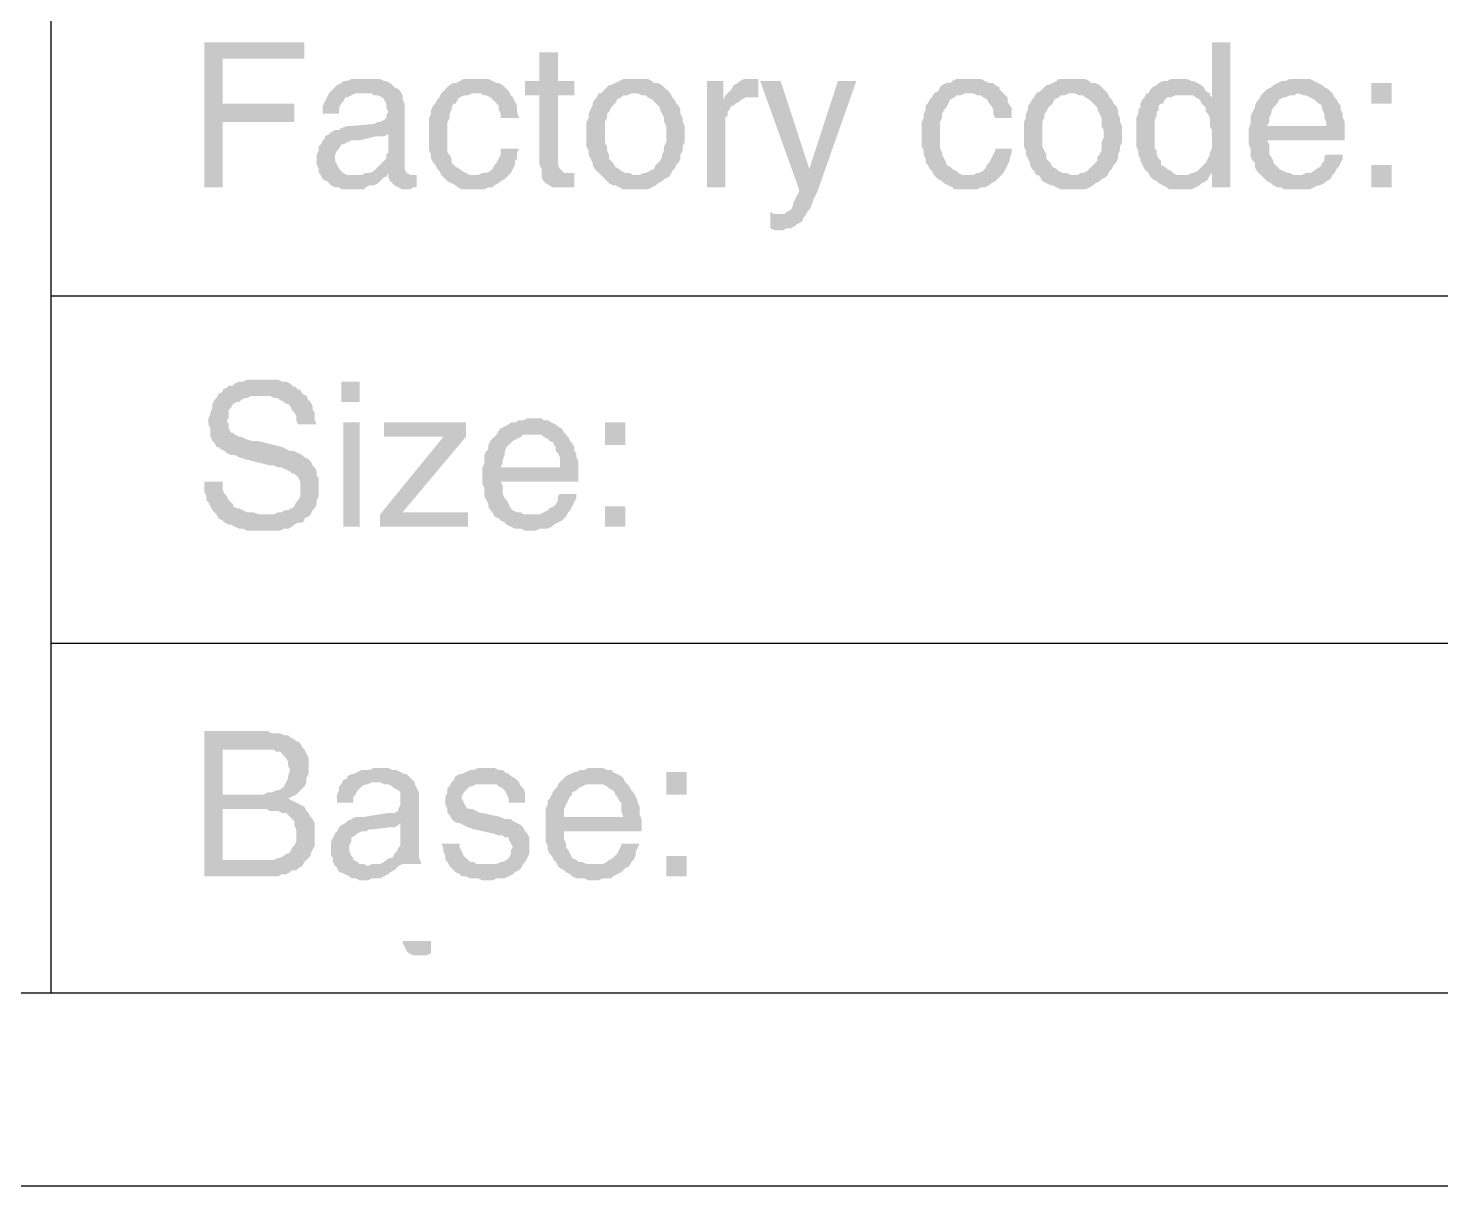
# Model space of a CAD drawing. Header units: inches. Extents: x 3613 to 8393, y -2205 to -794.
# Drawn here: x 7503.49 to 7534.68, y -1185.65 to -1160.09 of the extents above; entities that cross this region are included whole.
import ezdxf

# ---------------------------------------------------------------- set-up
doc = ezdxf.new("R2010")
doc.units = ezdxf.units.IN
doc.header["$MEASUREMENT"] = 0

msp = doc.modelspace()

# ---------------------------------------------------------------- hatches: boundary and pattern name
at = {"transparency": 33554559}
for points in [[(7509.589, -1160.4), (7507.378, -1160.4), (7507.378, -1163.604), (7507.784, -1163.604), (7507.784, -1162.16), (7509.363, -1162.16), (7509.363, -1161.754), (7507.784, -1161.754), (7507.784, -1160.761), (7509.589, -1160.761), (7509.589, -1160.581)], [(7530.034, -1160.4), (7529.628, -1160.4), (7529.628, -1161.619), (7529.267, -1161.619), (7529.357, -1161.664), (7529.402, -1161.754), (7529.447, -1161.799), (7529.492, -1161.844), (7529.492, -1161.935), (7529.538, -1161.98), (7529.583, -1162.07), (7529.583, -1162.25), (7529.628, -1162.341), (7529.628, -1162.747), (7529.583, -1162.837), (7529.583, -1162.882), (7529.538, -1162.973), (7529.492, -1163.063), (7529.447, -1163.108), (7529.447, -1163.108), (7529.357, -1163.198), (7529.312, -1163.243), (7529.222, -1163.288), (7529.628, -1163.288), (7529.628, -1163.604), (7530.034, -1163.604)], [(7515.186, -1160.626), (7514.779, -1160.626), (7514.779, -1161.258), (7514.463, -1161.258), (7514.463, -1161.573), (7514.779, -1161.573), (7514.779, -1163.108), (7514.824, -1163.198), (7514.824, -1163.379), (7514.87, -1163.469), (7514.915, -1163.514), (7514.915, -1163.514), (7515.005, -1163.559), (7515.05, -1163.604), (7515.547, -1163.604), (7515.547, -1163.288), (7515.321, -1163.288), (7515.276, -1163.243), (7515.231, -1163.198), (7515.186, -1163.108), (7515.186, -1161.573), (7515.547, -1161.573), (7515.547, -1161.258), (7515.186, -1161.258)], [(7511.71, -1161.483), (7510.898, -1161.528), (7511.079, -1161.528), (7511.124, -1161.573), (7511.214, -1161.573), (7511.304, -1161.619), (7511.349, -1161.664), (7511.394, -1161.754), (7511.394, -1161.844), (7511.44, -1161.935), (7511.44, -1161.935), (7511.394, -1162.025), (7511.394, -1162.07), (7511.349, -1162.115), (7511.259, -1162.16), (7511.214, -1162.16), (7511.124, -1162.205), (7510.627, -1162.25), (7510.537, -1162.25), (7510.402, -1162.296), (7510.356, -1162.341), (7510.266, -1162.341), (7510.176, -1162.386), (7511.44, -1162.431), (7511.44, -1162.837), (7511.44, -1162.837), (7511.394, -1162.882), (7511.394, -1162.973), (7511.349, -1163.018), (7511.259, -1163.108), (7511.214, -1163.153), (7511.169, -1163.198), (7511.124, -1163.243), (7511.033, -1163.288), (7510.943, -1163.288), (7510.853, -1163.334), (7509.95, -1163.334), (7509.995, -1163.424), (7510.086, -1163.469), (7510.131, -1163.514), (7510.176, -1163.559), (7510.266, -1163.604), (7510.356, -1163.604), (7510.402, -1163.65), (7510.898, -1163.65), (7510.943, -1163.604), (7511.033, -1163.559), (7511.124, -1163.559), (7511.214, -1163.514), (7511.259, -1163.469), (7511.349, -1163.379), (7511.394, -1163.379), (7511.44, -1163.288), (7511.846, -1163.288), (7511.801, -1163.198), (7511.801, -1161.754), (7511.756, -1161.664), (7511.756, -1161.573)], [(7510.943, -1161.212), (7510.627, -1161.212), (7510.537, -1161.258), (7510.447, -1161.258), (7510.402, -1161.303), (7510.311, -1161.348), (7510.266, -1161.393), (7510.221, -1161.438), (7510.176, -1161.483), (7510.131, -1161.528), (7510.086, -1161.619), (7510.04, -1161.709), (7509.995, -1161.799), (7509.995, -1161.98), (7510.356, -1161.98), (7510.356, -1161.844), (7510.402, -1161.754), (7510.447, -1161.709), (7510.492, -1161.619), (7510.537, -1161.619), (7510.627, -1161.573), (7510.717, -1161.528), (7510.898, -1161.528), (7511.71, -1161.483), (7511.665, -1161.438), (7511.575, -1161.393), (7511.53, -1161.348), (7511.485, -1161.303), (7511.394, -1161.258), (7511.349, -1161.258), (7511.259, -1161.212), (7511.033, -1161.212)], [(7513.38, -1161.212), (7513.109, -1161.212), (7513.019, -1161.258), (7512.929, -1161.303), (7512.884, -1161.303), (7512.794, -1161.348), (7512.748, -1161.393), (7512.658, -1161.483), (7512.613, -1161.528), (7513.471, -1161.528), (7513.561, -1161.573), (7513.606, -1161.573), (7513.696, -1161.619), (7513.741, -1161.664), (7513.832, -1161.754), (7513.877, -1161.799), (7513.877, -1161.889), (7513.922, -1161.98), (7513.922, -1162.07), (7514.328, -1162.07), (7514.283, -1161.935), (7514.283, -1161.799), (7514.238, -1161.709), (7514.193, -1161.619), (7514.148, -1161.573), (7514.102, -1161.483), (7514.057, -1161.438), (7514.012, -1161.393), (7513.967, -1161.348), (7513.877, -1161.303), (7513.832, -1161.303), (7513.741, -1161.258), (7513.651, -1161.212), (7513.471, -1161.212)], [(7516.901, -1161.212), (7516.63, -1161.212), (7516.54, -1161.258), (7516.449, -1161.303), (7516.359, -1161.348), (7516.314, -1161.348), (7516.224, -1161.438), (7516.178, -1161.483), (7516.133, -1161.528), (7516.088, -1161.528), (7516.043, -1161.619), (7515.998, -1161.664), (7515.953, -1161.754), (7515.953, -1161.799), (7515.908, -1161.889), (7515.863, -1161.98), (7515.863, -1162.07), (7515.817, -1162.16), (7515.817, -1162.431), (7515.817, -1162.702), (7515.863, -1162.792), (7515.863, -1162.882), (7515.908, -1162.973), (7515.953, -1163.063), (7515.953, -1163.108), (7515.998, -1163.198), (7516.043, -1163.243), (7516.133, -1163.334), (7516.901, -1163.334), (7516.855, -1163.334), (7516.765, -1163.288), (7516.675, -1163.288), (7516.585, -1163.243), (7516.54, -1163.198), (7516.449, -1163.153), (7516.404, -1163.063), (7516.359, -1163.018), (7516.314, -1162.973), (7516.314, -1162.882), (7516.269, -1162.792), (7516.269, -1162.702), (7516.224, -1162.611), (7516.224, -1162.16), (7516.269, -1162.07), (7516.269, -1161.98), (7516.314, -1161.935), (7516.359, -1161.844), (7516.404, -1161.799), (7516.449, -1161.754), (7516.494, -1161.664), (7516.585, -1161.619), (7516.63, -1161.573), (7516.72, -1161.573), (7516.81, -1161.528), (7517.668, -1161.528), (7517.623, -1161.483), (7517.532, -1161.393), (7517.487, -1161.348), (7517.397, -1161.303), (7517.307, -1161.303), (7517.262, -1161.258), (7517.171, -1161.212), (7516.991, -1161.212)], [(7518.841, -1161.258), (7518.48, -1161.258), (7518.48, -1163.604), (7518.886, -1163.604), (7518.886, -1162.07), (7518.932, -1162.025), (7518.932, -1161.935), (7518.977, -1161.889), (7519.022, -1161.799), (7519.067, -1161.799), (7519.112, -1161.754), (7519.202, -1161.709), (7518.841, -1161.664)], [(7519.518, -1161.212), (7519.293, -1161.212), (7519.202, -1161.258), (7519.157, -1161.303), (7519.067, -1161.348), (7519.022, -1161.438), (7518.977, -1161.483), (7518.932, -1161.528), (7518.886, -1161.573), (7519.518, -1161.619), (7519.609, -1161.619), (7519.609, -1161.212), (7519.609, -1161.212)], [(7520.105, -1161.258), (7519.654, -1161.258), (7520.511, -1163.65), (7520.737, -1163.198)], [(7521.775, -1161.258), (7521.369, -1161.258), (7520.737, -1163.198), (7520.511, -1163.65), (7520.511, -1163.695), (7520.511, -1163.695), (7520.466, -1163.785), (7520.421, -1163.875), (7520.376, -1163.965), (7520.376, -1164.011), (7520.331, -1164.101), (7520.24, -1164.146), (7520.195, -1164.191), (7520.105, -1164.191), (7520.647, -1164.236), (7520.692, -1164.146), (7520.737, -1164.101), (7520.782, -1164.011), (7520.827, -1163.875), (7520.872, -1163.785), (7520.917, -1163.695)], [(7524.257, -1161.212), (7523.986, -1161.212), (7523.896, -1161.258), (7523.851, -1161.303), (7523.761, -1161.303), (7523.67, -1161.348), (7523.625, -1161.393), (7523.58, -1161.483), (7523.49, -1161.528), (7524.347, -1161.528), (7524.438, -1161.573), (7524.528, -1161.573), (7524.573, -1161.619), (7524.663, -1161.664), (7524.708, -1161.754), (7524.754, -1161.799), (7524.799, -1161.889), (7524.799, -1161.98), (7524.844, -1162.07), (7525.205, -1162.07), (7525.205, -1161.844), (7525.16, -1161.799), (7525.115, -1161.709), (7525.115, -1161.619), (7525.069, -1161.573), (7524.979, -1161.483), (7524.934, -1161.438), (7524.934, -1161.393), (7524.844, -1161.348), (7524.799, -1161.303), (7524.708, -1161.303), (7524.618, -1161.258), (7524.528, -1161.212), (7524.347, -1161.212)], [(7526.559, -1161.212), (7526.243, -1161.212), (7526.198, -1161.258), (7526.108, -1161.303), (7526.017, -1161.348), (7525.972, -1161.348), (7525.882, -1161.438), (7525.837, -1161.483), (7525.746, -1161.528), (7525.746, -1161.528), (7525.701, -1161.619), (7525.656, -1161.664), (7525.611, -1161.754), (7525.566, -1161.799), (7525.566, -1161.889), (7525.521, -1161.98), (7525.521, -1162.07), (7525.476, -1162.16), (7525.476, -1162.431), (7525.476, -1162.702), (7525.521, -1162.792), (7525.521, -1162.882), (7525.566, -1162.973), (7525.611, -1163.063), (7525.611, -1163.108), (7525.656, -1163.198), (7525.701, -1163.243), (7525.746, -1163.334), (7526.559, -1163.334), (7526.514, -1163.334), (7526.423, -1163.288), (7526.333, -1163.288), (7526.243, -1163.243), (7526.198, -1163.198), (7526.108, -1163.153), (7526.062, -1163.063), (7526.017, -1163.018), (7525.972, -1162.973), (7525.972, -1162.882), (7525.927, -1162.792), (7525.882, -1162.702), (7525.882, -1162.16), (7525.927, -1162.07), (7525.927, -1161.98), (7525.972, -1161.935), (7526.017, -1161.844), (7526.062, -1161.799), (7526.108, -1161.754), (7526.153, -1161.664), (7526.243, -1161.619), (7526.288, -1161.573), (7526.378, -1161.573), (7526.469, -1161.528), (7527.326, -1161.528), (7527.281, -1161.483), (7527.191, -1161.393), (7527.146, -1161.348), (7527.055, -1161.303), (7526.965, -1161.303), (7526.92, -1161.258), (7526.83, -1161.212), (7526.649, -1161.212)], [(7528.906, -1161.212), (7528.725, -1161.212), (7528.635, -1161.258), (7528.545, -1161.258), (7528.454, -1161.303), (7528.409, -1161.348), (7528.319, -1161.393), (7528.274, -1161.438), (7528.229, -1161.528), (7528.184, -1161.528), (7528.996, -1161.573), (7529.222, -1161.573), (7529.267, -1161.619), (7529.628, -1161.619), (7529.583, -1161.573), (7529.583, -1161.528), (7529.492, -1161.483), (7529.447, -1161.393), (7529.402, -1161.348), (7529.312, -1161.303), (7529.222, -1161.258), (7529.177, -1161.258), (7529.086, -1161.212), (7528.996, -1161.212)], [(7531.569, -1161.212), (7531.343, -1161.212), (7531.253, -1161.258), (7531.162, -1161.258), (7531.072, -1161.303), (7530.982, -1161.348), (7530.937, -1161.393), (7530.846, -1161.438), (7530.801, -1161.483), (7530.756, -1161.528), (7531.523, -1161.528), (7531.659, -1161.573), (7531.704, -1161.573), (7531.794, -1161.619), (7531.884, -1161.664), (7531.93, -1161.709), (7531.975, -1161.754), (7532.02, -1161.754), (7532.065, -1161.844), (7532.065, -1161.889), (7532.11, -1161.98), (7532.11, -1162.07), (7532.155, -1162.16), (7532.155, -1162.25), (7530.846, -1162.25), (7530.44, -1162.296), (7530.44, -1162.657), (7530.485, -1162.747), (7530.485, -1162.927), (7530.53, -1163.018), (7530.576, -1163.063), (7530.576, -1163.153), (7530.621, -1163.243), (7530.666, -1163.288), (7530.711, -1163.334), (7531.523, -1163.334), (7531.433, -1163.334), (7531.343, -1163.288), (7531.298, -1163.288), (7531.207, -1163.243), (7531.117, -1163.198), (7531.072, -1163.153), (7531.027, -1163.108), (7530.982, -1163.063), (7530.982, -1163.018), (7530.937, -1162.927), (7530.892, -1162.882), (7530.892, -1162.657), (7530.846, -1162.566), (7532.561, -1162.566), (7532.561, -1162.16), (7532.516, -1162.07), (7532.516, -1161.98), (7532.471, -1161.889), (7532.471, -1161.799), (7532.426, -1161.754), (7532.381, -1161.664), (7532.336, -1161.619), (7532.291, -1161.528), (7532.246, -1161.483), (7532.2, -1161.438), (7532.11, -1161.393), (7532.065, -1161.348), (7531.975, -1161.303), (7531.884, -1161.258), (7531.794, -1161.212), (7531.659, -1161.212)], [(7533.599, -1161.754), (7533.599, -1161.303), (7533.148, -1161.303), (7533.148, -1161.754)], [(7512.613, -1161.528), (7512.568, -1161.619), (7512.523, -1161.664), (7512.478, -1161.754), (7512.432, -1161.799), (7512.387, -1161.889), (7512.387, -1161.98), (7512.342, -1162.07), (7512.342, -1162.792), (7512.387, -1162.882), (7512.387, -1162.973), (7512.432, -1163.063), (7512.478, -1163.108), (7512.523, -1163.198), (7512.568, -1163.243), (7512.613, -1163.334), (7513.335, -1163.334), (7513.245, -1163.334), (7513.155, -1163.288), (7513.064, -1163.243), (7513.019, -1163.198), (7512.929, -1163.153), (7512.884, -1163.108), (7512.839, -1163.063), (7512.839, -1162.973), (7512.794, -1162.882), (7512.748, -1162.837), (7512.748, -1162.16), (7512.794, -1162.07), (7512.794, -1161.98), (7512.839, -1161.889), (7512.839, -1161.844), (7512.884, -1161.754), (7512.929, -1161.754), (7512.974, -1161.664), (7513.019, -1161.619), (7513.109, -1161.573), (7513.2, -1161.573), (7513.29, -1161.528), (7513.38, -1161.528)], [(7517.668, -1161.528), (7516.901, -1161.528), (7516.946, -1161.528), (7517.036, -1161.573), (7517.126, -1161.573), (7517.171, -1161.619), (7517.262, -1161.664), (7517.307, -1161.709), (7517.397, -1161.799), (7517.442, -1161.844), (7517.442, -1161.889), (7517.487, -1161.98), (7517.532, -1162.07), (7517.532, -1162.16), (7517.578, -1162.25), (7517.578, -1162.611), (7517.532, -1162.702), (7517.532, -1162.792), (7517.487, -1162.882), (7517.487, -1162.927), (7517.442, -1163.018), (7517.397, -1163.063), (7517.352, -1163.108), (7517.307, -1163.198), (7517.216, -1163.243), (7517.126, -1163.288), (7517.081, -1163.288), (7516.991, -1163.334), (7516.133, -1163.334), (7516.178, -1163.379), (7516.269, -1163.469), (7516.314, -1163.514), (7516.404, -1163.559), (7516.449, -1163.559), (7516.54, -1163.604), (7516.63, -1163.65), (7517.171, -1163.65), (7517.262, -1163.604), (7517.352, -1163.559), (7517.397, -1163.514), (7517.487, -1163.469), (7517.532, -1163.424), (7517.623, -1163.379), (7517.668, -1163.334), (7517.668, -1163.334), (7517.713, -1163.243), (7517.758, -1163.198), (7517.803, -1163.108), (7517.848, -1163.063), (7517.893, -1162.973), (7517.893, -1162.882), (7517.939, -1162.792), (7517.939, -1162.702), (7517.984, -1162.611), (7517.984, -1162.431), (7517.984, -1162.25), (7517.939, -1162.16), (7517.939, -1162.07), (7517.893, -1161.98), (7517.893, -1161.889), (7517.848, -1161.799), (7517.803, -1161.754), (7517.758, -1161.664), (7517.713, -1161.619)], [(7518.886, -1161.573), (7518.841, -1161.664), (7519.202, -1161.709), (7519.247, -1161.664), (7519.338, -1161.619), (7519.518, -1161.619)], [(7523.49, -1161.528), (7523.445, -1161.619), (7523.4, -1161.664), (7523.354, -1161.754), (7523.309, -1161.799), (7523.309, -1161.889), (7523.264, -1161.98), (7523.264, -1162.07), (7523.219, -1162.16), (7523.219, -1162.702), (7523.264, -1162.792), (7523.264, -1162.882), (7523.309, -1162.973), (7523.309, -1163.063), (7523.354, -1163.108), (7523.4, -1163.198), (7523.445, -1163.243), (7523.49, -1163.334), (7524.257, -1163.334), (7524.122, -1163.334), (7524.031, -1163.288), (7523.986, -1163.243), (7523.896, -1163.198), (7523.851, -1163.153), (7523.761, -1163.108), (7523.761, -1163.063), (7523.716, -1162.973), (7523.67, -1162.882), (7523.67, -1162.837), (7523.625, -1162.747), (7523.625, -1162.16), (7523.67, -1162.07), (7523.67, -1161.98), (7523.716, -1161.889), (7523.761, -1161.844), (7523.806, -1161.754), (7523.806, -1161.754), (7523.851, -1161.664), (7523.941, -1161.619), (7523.986, -1161.573), (7524.077, -1161.573), (7524.167, -1161.528), (7524.257, -1161.528)], [(7527.326, -1161.528), (7526.559, -1161.528), (7526.604, -1161.528), (7526.694, -1161.573), (7526.785, -1161.573), (7526.83, -1161.619), (7526.92, -1161.664), (7526.965, -1161.709), (7527.055, -1161.799), (7527.1, -1161.844), (7527.1, -1161.889), (7527.146, -1161.98), (7527.191, -1162.07), (7527.191, -1162.25), (7527.236, -1162.341), (7527.236, -1162.521), (7527.191, -1162.611), (7527.191, -1162.792), (7527.146, -1162.882), (7527.1, -1162.927), (7527.1, -1163.018), (7527.055, -1163.063), (7527.01, -1163.108), (7526.92, -1163.198), (7526.875, -1163.243), (7526.785, -1163.288), (7526.739, -1163.288), (7526.649, -1163.334), (7525.792, -1163.334), (7525.837, -1163.379), (7525.882, -1163.469), (7525.972, -1163.514), (7526.062, -1163.559), (7526.108, -1163.559), (7526.198, -1163.604), (7526.288, -1163.65), (7526.83, -1163.65), (7526.92, -1163.604), (7527.01, -1163.559), (7527.055, -1163.514), (7527.146, -1163.469), (7527.191, -1163.424), (7527.281, -1163.379), (7527.326, -1163.334), (7527.326, -1163.334), (7527.371, -1163.243), (7527.416, -1163.198), (7527.461, -1163.108), (7527.507, -1163.063), (7527.552, -1162.973), (7527.552, -1162.882), (7527.597, -1162.792), (7527.597, -1162.702), (7527.642, -1162.611), (7527.642, -1162.431), (7527.642, -1162.25), (7527.597, -1162.16), (7527.597, -1162.07), (7527.552, -1161.98), (7527.552, -1161.889), (7527.507, -1161.799), (7527.461, -1161.754), (7527.416, -1161.664), (7527.371, -1161.619)], [(7528.184, -1161.528), (7528.138, -1161.619), (7528.093, -1161.664), (7528.048, -1161.754), (7528.048, -1161.844), (7528.003, -1161.889), (7528.003, -1161.98), (7527.958, -1162.07), (7527.958, -1162.702), (7528.003, -1162.792), (7528.003, -1162.882), (7528.048, -1162.973), (7528.048, -1163.018), (7528.093, -1163.108), (7528.138, -1163.198), (7528.184, -1163.243), (7528.229, -1163.288), (7528.274, -1163.379), (7528.319, -1163.424), (7528.409, -1163.469), (7528.454, -1163.514), (7528.545, -1163.559), (7528.635, -1163.604), (7528.68, -1163.65), (7529.177, -1163.65), (7529.267, -1163.604), (7529.357, -1163.559), (7529.402, -1163.514), (7529.492, -1163.469), (7529.538, -1163.424), (7529.583, -1163.334), (7528.861, -1163.334), (7528.77, -1163.288), (7528.725, -1163.243), (7528.635, -1163.198), (7528.59, -1163.153), (7528.5, -1163.108), (7528.5, -1163.018), (7528.454, -1162.973), (7528.409, -1162.882), (7528.409, -1162.792), (7528.364, -1162.747), (7528.364, -1162.115), (7528.409, -1162.025), (7528.409, -1161.935), (7528.454, -1161.889), (7528.454, -1161.799), (7528.5, -1161.754), (7528.545, -1161.754), (7528.59, -1161.664), (7528.635, -1161.619), (7528.725, -1161.619), (7528.815, -1161.573), (7528.996, -1161.573)], [(7530.756, -1161.528), (7530.711, -1161.573), (7530.666, -1161.664), (7530.621, -1161.709), (7530.576, -1161.799), (7530.576, -1161.844), (7530.53, -1161.935), (7530.485, -1162.025), (7530.485, -1162.205), (7530.44, -1162.296), (7530.846, -1162.25), (7530.892, -1162.16), (7530.892, -1162.07), (7530.937, -1161.98), (7530.937, -1161.935), (7530.982, -1161.844), (7531.027, -1161.799), (7531.072, -1161.754), (7531.117, -1161.664), (7531.207, -1161.619), (7531.253, -1161.619), (7531.343, -1161.573), (7531.433, -1161.573), (7531.523, -1161.528)], [(7510.176, -1162.386), (7510.131, -1162.431), (7510.04, -1162.476), (7510.04, -1162.521), (7509.995, -1162.566), (7509.95, -1162.657), (7509.905, -1162.702), (7509.905, -1162.792), (7509.86, -1162.882), (7509.86, -1163.108), (7509.905, -1163.198), (7509.905, -1163.288), (7509.95, -1163.334), (7510.672, -1163.334), (7510.537, -1163.334), (7510.447, -1163.288), (7510.402, -1163.243), (7510.356, -1163.198), (7510.311, -1163.108), (7510.266, -1163.018), (7510.266, -1162.882), (7510.311, -1162.792), (7510.356, -1162.747), (7510.402, -1162.657), (7510.447, -1162.657), (7510.537, -1162.611), (7510.627, -1162.566), (7510.808, -1162.566), (7511.169, -1162.476), (7511.349, -1162.476), (7511.44, -1162.431)], [(7514.328, -1162.747), (7513.922, -1162.747), (7513.922, -1162.882), (7513.877, -1162.973), (7513.832, -1163.063), (7513.786, -1163.108), (7513.741, -1163.198), (7513.696, -1163.243), (7513.606, -1163.288), (7513.516, -1163.288), (7513.425, -1163.334), (7512.613, -1163.334), (7512.658, -1163.379), (7512.703, -1163.424), (7512.748, -1163.469), (7512.839, -1163.514), (7512.929, -1163.559), (7512.974, -1163.604), (7513.064, -1163.65), (7513.561, -1163.65), (7513.651, -1163.604), (7513.741, -1163.604), (7513.786, -1163.559), (7513.877, -1163.514), (7513.922, -1163.469), (7514.012, -1163.424), (7514.057, -1163.379), (7514.102, -1163.334), (7514.148, -1163.288), (7514.193, -1163.198), (7514.238, -1163.108), (7514.238, -1163.018), (7514.283, -1162.973), (7514.283, -1162.837)], [(7525.205, -1162.747), (7524.844, -1162.747), (7524.844, -1162.792), (7524.799, -1162.882), (7524.754, -1162.973), (7524.708, -1163.063), (7524.663, -1163.108), (7524.618, -1163.198), (7524.573, -1163.243), (7524.483, -1163.288), (7524.438, -1163.288), (7524.347, -1163.334), (7523.49, -1163.334), (7523.535, -1163.379), (7523.58, -1163.424), (7523.67, -1163.469), (7523.716, -1163.514), (7523.806, -1163.559), (7523.896, -1163.604), (7523.941, -1163.65), (7524.438, -1163.65), (7524.528, -1163.604), (7524.618, -1163.604), (7524.708, -1163.559), (7524.754, -1163.514), (7524.844, -1163.469), (7524.889, -1163.424), (7524.934, -1163.379), (7524.979, -1163.334), (7525.024, -1163.288), (7525.069, -1163.198), (7525.115, -1163.108), (7525.16, -1163.018), (7525.16, -1162.973), (7525.205, -1162.837)], [(7532.516, -1162.882), (7532.155, -1162.882), (7532.11, -1162.927), (7532.11, -1163.018), (7532.065, -1163.063), (7532.02, -1163.153), (7531.93, -1163.198), (7531.884, -1163.243), (7531.794, -1163.288), (7531.704, -1163.288), (7531.614, -1163.334), (7530.711, -1163.334), (7530.801, -1163.424), (7530.846, -1163.469), (7530.937, -1163.514), (7530.982, -1163.559), (7531.072, -1163.604), (7531.162, -1163.604), (7531.207, -1163.65), (7531.794, -1163.65), (7531.884, -1163.604), (7531.975, -1163.559), (7532.02, -1163.559), (7532.11, -1163.514), (7532.155, -1163.469), (7532.246, -1163.424), (7532.291, -1163.334), (7532.336, -1163.288), (7532.381, -1163.198), (7532.426, -1163.153), (7532.471, -1163.063), (7532.516, -1162.973)], [(7511.846, -1163.288), (7511.44, -1163.288), (7511.44, -1163.379), (7511.936, -1163.334), (7511.936, -1163.334)], [(7512.071, -1163.334), (7511.936, -1163.334), (7511.44, -1163.379), (7511.485, -1163.469), (7511.53, -1163.514), (7511.53, -1163.514), (7511.575, -1163.559), (7511.665, -1163.604), (7511.756, -1163.65), (7511.936, -1163.65), (7511.981, -1163.604), (7512.071, -1163.604)], [(7529.222, -1163.288), (7529.177, -1163.288), (7529.086, -1163.334), (7528.996, -1163.334), (7529.583, -1163.334), (7529.628, -1163.288)], [(7533.599, -1163.604), (7533.599, -1163.108), (7533.148, -1163.108), (7533.148, -1163.604)], [(7519.879, -1164.146), (7519.879, -1164.507), (7519.879, -1164.507), (7519.97, -1164.552), (7520.15, -1164.552), (7520.24, -1164.507), (7520.331, -1164.507), (7520.421, -1164.462), (7520.466, -1164.417), (7520.556, -1164.372), (7520.601, -1164.327), (7520.601, -1164.281), (7520.647, -1164.236), (7520.105, -1164.191), (7519.97, -1164.191)], [(7508.641, -1167.847), (7508.325, -1167.847), (7508.235, -1167.892), (7508.145, -1167.892), (7508.055, -1167.937), (7508.01, -1167.982), (7507.919, -1167.982), (7507.874, -1168.027), (7507.784, -1168.072), (7507.784, -1168.118), (7507.694, -1168.163), (7508.641, -1168.208), (7508.822, -1168.208), (7508.912, -1168.253), (7509.002, -1168.253), (7509.048, -1168.298), (7509.138, -1168.343), (7509.183, -1168.388), (7509.228, -1168.388), (7509.273, -1168.434), (7509.318, -1168.524), (7509.363, -1168.569), (7509.409, -1168.659), (7509.409, -1168.749), (7509.454, -1168.84), (7509.86, -1168.84), (7509.815, -1168.749), (7509.815, -1168.569), (7509.77, -1168.524), (7509.77, -1168.434), (7509.725, -1168.343), (7509.679, -1168.298), (7509.634, -1168.208), (7509.544, -1168.163), (7509.499, -1168.072), (7509.454, -1168.072), (7509.409, -1168.027), (7509.318, -1167.982), (7509.273, -1167.937), (7509.183, -1167.892), (7509.093, -1167.892), (7509.002, -1167.847), (7508.732, -1167.847)], [(7510.808, -1168.343), (7510.808, -1167.892), (7510.402, -1167.892), (7510.402, -1168.343)], [(7507.694, -1168.163), (7507.648, -1168.253), (7507.603, -1168.298), (7507.558, -1168.388), (7507.558, -1168.479), (7507.513, -1168.569), (7507.513, -1168.614), (7507.468, -1168.704), (7507.468, -1168.84), (7507.468, -1168.84), (7507.513, -1168.93), (7507.513, -1169.111), (7507.558, -1169.201), (7507.603, -1169.246), (7507.648, -1169.336), (7507.694, -1169.336), (7507.739, -1169.381), (7507.829, -1169.426), (7507.874, -1169.472), (7507.964, -1169.517), (7508.055, -1169.517), (7508.145, -1169.562), (7508.28, -1169.607), (7508.822, -1169.742), (7508.912, -1169.742), (7509.002, -1169.787), (7509.093, -1169.787), (7509.183, -1169.833), (7509.273, -1169.878), (7509.318, -1169.923), (7509.363, -1169.923), (7509.409, -1169.968), (7509.454, -1170.013), (7509.499, -1170.103), (7509.499, -1170.419), (7509.454, -1170.51), (7509.409, -1170.555), (7509.363, -1170.645), (7509.318, -1170.69), (7509.273, -1170.69), (7509.228, -1170.735), (7509.138, -1170.735), (7509.093, -1170.78), (7509.002, -1170.78), (7508.912, -1170.826), (7507.648, -1170.826), (7507.694, -1170.916), (7507.784, -1170.961), (7507.829, -1171.006), (7507.919, -1171.051), (7507.964, -1171.051), (7508.055, -1171.096), (7508.145, -1171.141), (7508.235, -1171.141), (7508.325, -1171.187), (7509.048, -1171.187), (7509.138, -1171.141), (7509.228, -1171.141), (7509.318, -1171.096), (7509.363, -1171.051), (7509.454, -1171.006), (7509.544, -1171.006), (7509.589, -1170.961), (7509.589, -1170.916), (7509.679, -1170.871), (7509.725, -1170.826), (7509.77, -1170.735), (7509.815, -1170.69), (7509.86, -1170.6), (7509.86, -1170.51), (7509.905, -1170.419), (7509.905, -1170.239), (7509.905, -1170.013), (7509.86, -1169.968), (7509.86, -1169.878), (7509.815, -1169.787), (7509.77, -1169.742), (7509.725, -1169.652), (7509.725, -1169.652), (7509.679, -1169.607), (7509.589, -1169.562), (7509.544, -1169.517), (7509.454, -1169.472), (7509.363, -1169.426), (7509.273, -1169.426), (7509.183, -1169.381), (7509.093, -1169.336), (7508.551, -1169.201), (7508.416, -1169.201), (7508.28, -1169.156), (7508.19, -1169.111), (7508.145, -1169.111), (7508.055, -1169.065), (7508.01, -1169.02), (7507.964, -1169.02), (7507.919, -1168.93), (7507.919, -1168.84), (7507.874, -1168.749), (7507.919, -1168.704), (7507.919, -1168.524), (7507.964, -1168.479), (7508.01, -1168.388), (7508.1, -1168.343), (7508.145, -1168.343), (7508.19, -1168.298), (7508.28, -1168.253), (7508.325, -1168.253), (7508.416, -1168.208), (7508.641, -1168.208)], [(7510.808, -1171.096), (7510.808, -1168.795), (7510.447, -1168.795), (7510.447, -1171.096)], [(7513.155, -1168.795), (7511.349, -1168.795), (7511.349, -1169.111), (7512.658, -1169.111), (7511.259, -1170.826), (7511.259, -1171.096), (7513.2, -1171.096), (7513.2, -1170.78), (7511.756, -1170.78), (7513.155, -1169.111), (7513.155, -1168.93)], [(7514.644, -1168.704), (7514.509, -1168.704), (7514.418, -1168.749), (7514.328, -1168.749), (7514.238, -1168.795), (7514.148, -1168.795), (7514.102, -1168.84), (7514.012, -1168.885), (7513.922, -1168.93), (7513.877, -1168.975), (7513.832, -1169.065), (7514.824, -1169.065), (7514.87, -1169.111), (7514.96, -1169.156), (7515.005, -1169.201), (7515.095, -1169.246), (7515.095, -1169.291), (7515.14, -1169.336), (7515.14, -1169.426), (7515.186, -1169.472), (7515.231, -1169.562), (7515.231, -1169.787), (7513.516, -1169.787), (7513.516, -1170.149), (7513.561, -1170.239), (7513.561, -1170.419), (7513.606, -1170.51), (7513.651, -1170.6), (7513.651, -1170.645), (7513.696, -1170.735), (7513.741, -1170.78), (7513.786, -1170.871), (7514.599, -1170.826), (7514.418, -1170.826), (7514.373, -1170.78), (7514.283, -1170.78), (7514.193, -1170.735), (7514.148, -1170.69), (7514.102, -1170.6), (7514.102, -1170.6), (7514.057, -1170.51), (7514.012, -1170.464), (7513.967, -1170.374), (7513.967, -1170.194), (7513.922, -1170.103), (7515.637, -1170.103), (7515.637, -1169.652), (7515.592, -1169.562), (7515.592, -1169.472), (7515.547, -1169.426), (7515.547, -1169.336), (7515.501, -1169.246), (7515.456, -1169.201), (7515.411, -1169.111), (7515.366, -1169.065), (7515.321, -1169.02), (7515.276, -1168.93), (7515.186, -1168.885), (7515.14, -1168.84), (7515.05, -1168.795), (7514.96, -1168.749), (7514.87, -1168.749), (7514.824, -1168.704), (7514.734, -1168.704)], [(7516.675, -1169.291), (7516.675, -1168.795), (7516.224, -1168.795), (7516.224, -1169.291)], [(7513.832, -1169.065), (7513.786, -1169.111), (7513.741, -1169.156), (7513.696, -1169.201), (7513.651, -1169.291), (7513.651, -1169.381), (7513.606, -1169.426), (7513.561, -1169.517), (7513.561, -1169.697), (7513.516, -1169.787), (7513.922, -1169.787), (7513.967, -1169.697), (7513.967, -1169.607), (7514.012, -1169.517), (7514.012, -1169.426), (7514.057, -1169.336), (7514.102, -1169.291), (7514.148, -1169.246), (7514.193, -1169.201), (7514.283, -1169.156), (7514.373, -1169.111), (7514.418, -1169.065), (7514.599, -1169.065)], [(7507.784, -1170.103), (7507.378, -1170.103), (7507.378, -1170.329), (7507.423, -1170.419), (7507.423, -1170.51), (7507.468, -1170.555), (7507.513, -1170.645), (7507.558, -1170.735), (7507.603, -1170.78), (7507.648, -1170.826), (7508.687, -1170.826), (7508.596, -1170.826), (7508.461, -1170.78), (7508.325, -1170.78), (7508.235, -1170.735), (7508.145, -1170.69), (7508.1, -1170.69), (7508.01, -1170.645), (7508.01, -1170.6), (7507.964, -1170.555), (7507.919, -1170.51), (7507.874, -1170.419), (7507.829, -1170.374), (7507.784, -1170.284), (7507.784, -1170.194)], [(7515.592, -1170.374), (7515.231, -1170.374), (7515.186, -1170.419), (7515.186, -1170.51), (7515.14, -1170.6), (7515.095, -1170.645), (7515.005, -1170.69), (7514.96, -1170.735), (7514.87, -1170.78), (7514.779, -1170.826), (7514.599, -1170.826), (7513.786, -1170.871), (7513.786, -1170.871), (7513.877, -1170.916), (7513.922, -1170.961), (7514.012, -1171.006), (7514.057, -1171.051), (7514.148, -1171.096), (7514.238, -1171.141), (7514.373, -1171.141), (7514.463, -1171.187), (7514.689, -1171.187), (7514.779, -1171.141), (7514.96, -1171.141), (7515.05, -1171.096), (7515.095, -1171.051), (7515.186, -1171.006), (7515.276, -1170.961), (7515.321, -1170.916), (7515.366, -1170.871), (7515.411, -1170.78), (7515.456, -1170.735), (7515.501, -1170.645), (7515.547, -1170.555), (7515.592, -1170.464)], [(7516.675, -1171.096), (7516.675, -1170.645), (7516.224, -1170.645), (7516.224, -1171.096)], [(7508.777, -1175.61), (7507.378, -1175.61), (7507.378, -1178.814), (7509.002, -1178.814), (7509.093, -1178.769), (7509.183, -1178.769), (7509.273, -1178.724), (7509.318, -1178.679), (7509.409, -1178.679), (7509.454, -1178.633), (7509.544, -1178.588), (7509.544, -1178.588), (7509.589, -1178.498), (7507.784, -1178.453), (7507.784, -1177.325), (7508.641, -1177.325), (7509.589, -1177.279), (7509.499, -1177.234), (7509.499, -1177.234), (7509.409, -1177.189), (7509.318, -1177.144), (7509.228, -1177.099), (7509.318, -1177.054), (7509.409, -1177.009), (7507.784, -1177.009), (7507.784, -1176.016), (7508.641, -1176.016), (7509.544, -1175.971), (7509.499, -1175.88), (7509.454, -1175.835), (7509.409, -1175.835), (7509.363, -1175.79), (7509.273, -1175.745), (7509.228, -1175.7), (7509.138, -1175.7), (7509.048, -1175.655), (7508.867, -1175.655)], [(7509.544, -1175.971), (7508.641, -1176.016), (7508.912, -1176.016), (7508.957, -1176.061), (7509.048, -1176.061), (7509.093, -1176.106), (7509.138, -1176.151), (7509.183, -1176.196), (7509.228, -1176.287), (7509.228, -1176.377), (7509.273, -1176.467), (7509.273, -1176.467), (7509.228, -1176.602), (7509.228, -1176.648), (7509.183, -1176.738), (7509.138, -1176.828), (7509.093, -1176.873), (7509.093, -1176.873), (7509.002, -1176.918), (7508.957, -1176.918), (7508.867, -1176.964), (7508.777, -1176.964), (7508.687, -1177.009), (7507.784, -1177.009), (7509.409, -1177.009), (7509.499, -1176.918), (7509.544, -1176.873), (7509.589, -1176.828), (7509.634, -1176.738), (7509.634, -1176.648), (7509.679, -1176.557), (7509.679, -1176.377), (7509.679, -1176.196), (7509.634, -1176.106), (7509.589, -1176.016)], [(7511.259, -1176.422), (7511.124, -1176.422), (7511.033, -1176.467), (7510.853, -1176.467), (7510.763, -1176.512), (7510.672, -1176.557), (7510.627, -1176.557), (7510.537, -1176.602), (7510.537, -1176.648), (7510.447, -1176.693), (7510.402, -1176.783), (7510.356, -1176.828), (7510.356, -1176.918), (7510.311, -1177.009), (7510.311, -1177.189), (7510.672, -1177.189), (7510.672, -1177.054), (7510.717, -1177.009), (7510.763, -1176.918), (7510.808, -1176.873), (7510.853, -1176.828), (7510.943, -1176.783), (7510.988, -1176.783), (7511.079, -1176.738), (7512.026, -1176.738), (7511.936, -1176.648), (7511.891, -1176.602), (7511.846, -1176.557), (7511.801, -1176.557), (7511.71, -1176.512), (7511.62, -1176.467), (7511.53, -1176.467), (7511.44, -1176.422), (7511.349, -1176.422)], [(7513.561, -1176.422), (7513.425, -1176.422), (7513.335, -1176.467), (7513.245, -1176.467), (7513.155, -1176.512), (7513.064, -1176.557), (7513.019, -1176.557), (7512.929, -1176.602), (7512.884, -1176.693), (7512.839, -1176.738), (7512.794, -1176.828), (7512.748, -1176.873), (7512.748, -1176.964), (7512.703, -1177.054), (7512.703, -1177.234), (7512.748, -1177.325), (7512.748, -1177.415), (7512.794, -1177.46), (7512.839, -1177.55), (7512.884, -1177.595), (7512.974, -1177.64), (7513.019, -1177.64), (7513.109, -1177.686), (7513.2, -1177.731), (7513.335, -1177.776), (7513.741, -1177.866), (7513.741, -1177.866), (7513.877, -1177.911), (7513.967, -1177.911), (7514.012, -1177.956), (7514.102, -1177.956), (7514.102, -1178.002), (7514.148, -1178.092), (7514.193, -1178.182), (7514.148, -1178.227), (7514.148, -1178.317), (7514.102, -1178.408), (7514.057, -1178.453), (7513.967, -1178.498), (7513.922, -1178.498), (7513.832, -1178.543), (7513.651, -1178.543), (7512.794, -1178.588), (7512.839, -1178.633), (7512.884, -1178.679), (7512.929, -1178.724), (7513.019, -1178.769), (7513.064, -1178.814), (7513.155, -1178.814), (7513.245, -1178.859), (7513.425, -1178.859), (7513.516, -1178.904), (7513.741, -1178.904), (7513.832, -1178.859), (7514.012, -1178.859), (7514.102, -1178.814), (7514.193, -1178.769), (7514.238, -1178.724), (7514.328, -1178.679), (7514.328, -1178.679), (7514.373, -1178.633), (7514.418, -1178.543), (7514.463, -1178.498), (7514.509, -1178.408), (7514.554, -1178.317), (7514.554, -1178.137), (7514.554, -1177.956), (7514.509, -1177.866), (7514.463, -1177.821), (7514.418, -1177.731), (7514.418, -1177.731), (7514.373, -1177.686), (7514.283, -1177.64), (7514.193, -1177.595), (7514.148, -1177.55), (7514.012, -1177.55), (7513.922, -1177.505), (7513.516, -1177.415), (7513.471, -1177.415), (7513.38, -1177.37), (7513.29, -1177.325), (7513.2, -1177.325), (7513.155, -1177.279), (7513.155, -1177.279), (7513.109, -1177.189), (7513.064, -1177.099), (7513.064, -1177.054), (7513.109, -1176.964), (7513.155, -1176.918), (7513.2, -1176.873), (7513.245, -1176.828), (7513.29, -1176.828), (7513.38, -1176.783), (7513.561, -1176.783), (7514.328, -1176.738), (7514.283, -1176.693), (7514.238, -1176.648), (7514.148, -1176.602), (7514.102, -1176.557), (7514.012, -1176.512), (7513.967, -1176.467), (7513.877, -1176.467), (7513.786, -1176.422), (7513.696, -1176.422)], [(7515.998, -1176.422), (7515.863, -1176.422), (7515.772, -1176.467), (7515.682, -1176.467), (7515.592, -1176.512), (7515.547, -1176.512), (7515.456, -1176.557), (7515.366, -1176.602), (7515.321, -1176.648), (7515.276, -1176.693), (7515.186, -1176.783), (7516.178, -1176.783), (7516.269, -1176.828), (7516.314, -1176.873), (7516.404, -1176.918), (7516.449, -1176.964), (7516.449, -1177.009), (7516.494, -1177.054), (7516.54, -1177.144), (7516.585, -1177.189), (7516.585, -1177.37), (7516.63, -1177.505), (7514.915, -1177.505), (7514.915, -1178.047), (7514.96, -1178.137), (7514.96, -1178.227), (7515.005, -1178.317), (7515.05, -1178.363), (7515.095, -1178.453), (7515.14, -1178.498), (7515.186, -1178.588), (7515.998, -1178.543), (7515.817, -1178.543), (7515.727, -1178.498), (7515.637, -1178.498), (7515.592, -1178.453), (7515.501, -1178.408), (7515.456, -1178.317), (7515.456, -1178.317), (7515.411, -1178.227), (7515.366, -1178.182), (7515.366, -1178.092), (7515.321, -1178.002), (7515.321, -1177.821), (7517.036, -1177.821), (7517.036, -1177.55), (7516.991, -1177.46), (7516.991, -1177.279), (7516.946, -1177.189), (7516.946, -1177.144), (7516.901, -1177.054), (7516.855, -1176.964), (7516.81, -1176.918), (7516.765, -1176.828), (7516.72, -1176.783), (7516.675, -1176.738), (7516.63, -1176.648), (7516.585, -1176.602), (7516.494, -1176.557), (7516.404, -1176.512), (7516.359, -1176.467), (7516.269, -1176.467), (7516.178, -1176.422), (7516.088, -1176.422)], [(7512.026, -1176.738), (7511.214, -1176.738), (7511.259, -1176.738), (7511.349, -1176.783), (7511.44, -1176.783), (7511.53, -1176.828), (7511.575, -1176.873), (7511.665, -1176.918), (7511.71, -1176.964), (7511.71, -1177.234), (7511.665, -1177.325), (7511.665, -1177.37), (7511.575, -1177.415), (7511.44, -1177.415), (7510.898, -1177.505), (7510.717, -1177.505), (7510.627, -1177.55), (7510.537, -1177.595), (7510.492, -1177.64), (7511.71, -1177.64), (7511.71, -1178.047), (7511.71, -1178.137), (7511.665, -1178.182), (7511.62, -1178.272), (7511.575, -1178.317), (7511.53, -1178.408), (7511.485, -1178.408), (7511.394, -1178.453), (7511.349, -1178.498), (7511.259, -1178.543), (7511.079, -1178.543), (7510.988, -1178.588), (7510.266, -1178.588), (7510.311, -1178.633), (7510.356, -1178.724), (7510.402, -1178.724), (7510.492, -1178.769), (7510.582, -1178.814), (7510.627, -1178.859), (7510.717, -1178.859), (7510.808, -1178.904), (7510.988, -1178.904), (7511.079, -1178.859), (7511.259, -1178.859), (7511.349, -1178.814), (7511.44, -1178.769), (7511.485, -1178.724), (7511.575, -1178.679), (7511.62, -1178.633), (7511.665, -1178.588), (7511.756, -1178.543), (7512.162, -1178.543), (7512.162, -1178.498), (7512.117, -1178.408), (7512.117, -1176.964), (7512.071, -1176.873), (7512.026, -1176.783)], [(7514.328, -1176.738), (7513.561, -1176.783), (7513.832, -1176.783), (7513.877, -1176.828), (7513.967, -1176.873), (7513.967, -1176.873), (7514.012, -1176.918), (7514.057, -1177.009), (7514.102, -1177.099), (7514.102, -1177.189), (7514.463, -1177.189), (7514.463, -1176.964), (7514.418, -1176.873), (7514.373, -1176.828)], [(7515.186, -1176.783), (7515.186, -1176.828), (7515.14, -1176.873), (7515.095, -1176.918), (7515.05, -1177.009), (7515.005, -1177.099), (7514.96, -1177.144), (7514.96, -1177.234), (7514.915, -1177.325), (7514.915, -1177.505), (7515.321, -1177.505), (7515.321, -1177.325), (7515.366, -1177.234), (7515.411, -1177.144), (7515.456, -1177.054), (7515.501, -1177.009), (7515.501, -1176.964), (7515.592, -1176.918), (7515.637, -1176.873), (7515.727, -1176.828), (7515.817, -1176.783), (7515.998, -1176.783)], [(7518.029, -1177.009), (7518.029, -1176.512), (7517.578, -1176.512), (7517.578, -1177.009)], [(7509.589, -1177.279), (7508.641, -1177.325), (7508.732, -1177.325), (7508.822, -1177.37), (7509.002, -1177.37), (7509.093, -1177.415), (7509.183, -1177.415), (7509.228, -1177.46), (7509.228, -1177.46), (7509.318, -1177.55), (7509.363, -1177.595), (7509.363, -1177.686), (7509.409, -1177.776), (7509.409, -1178.047), (7509.363, -1178.137), (7509.318, -1178.182), (7509.273, -1178.272), (7509.228, -1178.317), (7509.183, -1178.317), (7509.138, -1178.363), (7509.048, -1178.408), (7509.002, -1178.408), (7508.912, -1178.453), (7507.784, -1178.453), (7509.589, -1178.498), (7509.634, -1178.453), (7509.725, -1178.363), (7509.725, -1178.317), (7509.77, -1178.227), (7509.815, -1178.137), (7509.815, -1177.64), (7509.77, -1177.55), (7509.725, -1177.505), (7509.679, -1177.415), (7509.634, -1177.37)], [(7510.492, -1177.64), (7510.402, -1177.686), (7510.356, -1177.731), (7510.356, -1177.731), (7510.311, -1177.821), (7510.266, -1177.866), (7510.221, -1177.956), (7510.176, -1178.047), (7510.176, -1178.227), (7510.176, -1178.363), (7510.221, -1178.408), (7510.221, -1178.498), (7510.266, -1178.588), (7510.988, -1178.588), (7510.898, -1178.543), (7510.808, -1178.543), (7510.763, -1178.498), (7510.672, -1178.453), (7510.672, -1178.408), (7510.627, -1178.363), (7510.582, -1178.272), (7510.582, -1178.137), (7510.627, -1178.047), (7510.627, -1177.956), (7510.717, -1177.911), (7510.763, -1177.866), (7510.853, -1177.821), (7510.943, -1177.821), (7511.033, -1177.776), (7511.124, -1177.776), (7511.485, -1177.731), (7511.575, -1177.731), (7511.665, -1177.686), (7511.71, -1177.64)], [(7513.019, -1178.092), (7512.613, -1178.092), (7512.658, -1178.182), (7512.658, -1178.272), (7512.703, -1178.363), (7512.703, -1178.453), (7512.748, -1178.498), (7512.794, -1178.588), (7513.651, -1178.543), (7513.38, -1178.543), (7513.335, -1178.498), (7513.245, -1178.498), (7513.2, -1178.453), (7513.155, -1178.408), (7513.109, -1178.363), (7513.064, -1178.272), (7513.019, -1178.182)], [(7516.991, -1178.092), (7516.585, -1178.092), (7516.585, -1178.137), (7516.54, -1178.227), (7516.494, -1178.317), (7516.449, -1178.363), (7516.404, -1178.408), (7516.314, -1178.453), (7516.269, -1178.498), (7516.178, -1178.543), (7515.998, -1178.543), (7515.186, -1178.588), (7515.186, -1178.588), (7515.231, -1178.633), (7515.321, -1178.679), (7515.366, -1178.724), (7515.456, -1178.769), (7515.501, -1178.814), (7515.592, -1178.859), (7515.772, -1178.859), (7515.863, -1178.904), (7516.088, -1178.904), (7516.178, -1178.859), (7516.359, -1178.859), (7516.404, -1178.814), (7516.494, -1178.769), (7516.585, -1178.724), (7516.63, -1178.679), (7516.675, -1178.633), (7516.765, -1178.588), (7516.81, -1178.498), (7516.855, -1178.453), (7516.901, -1178.363), (7516.901, -1178.272), (7516.946, -1178.182)], [(7518.029, -1178.814), (7518.029, -1178.363), (7517.578, -1178.363), (7517.578, -1178.814)], [(7512.387, -1180.24), (7512.252, -1180.24), (7511.756, -1180.285), (7511.801, -1180.375), (7511.846, -1180.465), (7511.846, -1180.465), (7511.891, -1180.51), (7511.981, -1180.556), (7512.297, -1180.556), (7512.387, -1180.51)], [(7512.162, -1180.24), (7511.756, -1180.24), (7511.756, -1180.285), (7512.252, -1180.24), (7512.252, -1180.24)]]:
    msp.add_hatch(color=256, dxfattribs=at).paths.add_polyline_path(points)

# ---------------------------------------------------------------- linework, layer by layer
msp.add_line((7491.175, -1181.386), (7900.431, -1181.386))
msp.add_lwpolyline([(7904.469, -1185.646), (7904.469, -888.646), (7484.469, -888.646), (7484.469, -1185.646)], close=True)
for points in [[(7503.993, -894.646), (7503.993, -1181.386)], [(7503.993, -1165.996), (7853.063, -1165.996)], [(7503.993, -1173.669), (7800.123, -1173.669)]]:
    msp.add_lwpolyline(points)

doc.saveas('drawing.dxf')
